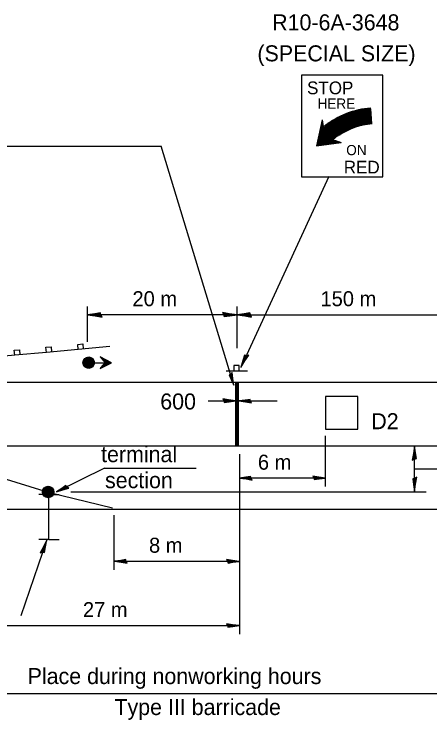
# Model space of a CAD drawing. Extents: x 52832 to 54215, y 64481 to 66497.
# Drawn here: x 53185.3 to 53243, y 64808.2 to 64906.2 of the extents above; entities that cross this region are included whole.
import ezdxf

# ---------------------------------------------------------------- set-up
doc = ezdxf.new("R2010")
doc.units = 0
for name, color, linetype in [('Alignment_EX_20 Baseline', 7, 'Continuous'), ('Design_EX_Roadway Dimensions', 7, 'Continuous'), ('Design_PR_EOP', 7, 'Continuous'), ('Stage_Construction Traffic Control', 7, 'Continuous'), ('Topo_Advertising Sign', 7, 'Continuous'), ('Topo_Guardrail', 7, 'Continuous')]:
    doc.layers.add(name, color=color, linetype=linetype)

msp = doc.modelspace()

# ---------------------------------------------------------------- linework, layer by layer
at = {"layer": 'Alignment_EX_20 Baseline'}
msp.add_line((53087.291, 64846.27), (53409.06, 64846.27), dxfattribs=at)
at = {"layer": 'Design_EX_Roadway Dimensions'}
for p, q in [((53156.126, 64887.817), (53205.69, 64887.817)), ((53215.776, 64854.656), (53205.69, 64887.817)), ((53195.47, 64860.694), (53195.47, 64865.594)), ((53216.199, 64859.825), (53216.199, 64865.594)), ((53216.199, 64864.437), (53195.47, 64864.437)), ((53216.199, 64864.437), (53250.931, 64864.437)), ((53212.205, 64852.484), (53215.978, 64852.484)), ((53216.45, 64852.484), (53221.788, 64852.484)), ((53228.488, 64840.625), (53228.488, 64847.657)), ((53240.833, 64839.879), (53240.833, 64846.27)), ((53216.528, 64845.112), (53216.528, 64820.139)), ((53197.816, 64843.138), (53191.151, 64839.865)), ((53197.816, 64843.138), (53210.548, 64843.138)), ((53240.833, 64843.074), (53307.193, 64843.074)), ((53228.488, 64841.782), (53216.528, 64841.782)), ((53193.152, 64839.879), (53242.433, 64839.879)), ((53199.161, 64829.055), (53199.161, 64836.655)), ((53189.836, 64833.223), (53186.203, 64822.665)), ((53216.528, 64830.212), (53199.161, 64830.212)), ((53216.528, 64821.296), (53181.989, 64821.296)), ((53182.5, 64811.905), (53245.873, 64811.905))]:
    msp.add_line(p, q, dxfattribs=at)
for points in [[(53197.305, 64864.416), (53197.241, 64864.693), (53196.459, 64864.573), (53195.448, 64864.444), (53196.527, 64864.297), (53197.47, 64864.129), (53197.305, 64864.416), (53197.221, 64864.599), (53196.127, 64864.442), (53197.325, 64864.233), (53197.147, 64864.467), (53196.643, 64864.437), (53197.128, 64864.362)], [(53214.343, 64864.465), (53214.406, 64864.187), (53215.189, 64864.308), (53216.199, 64864.437), (53215.121, 64864.584), (53214.178, 64864.752), (53214.343, 64864.465), (53214.426, 64864.281), (53215.52, 64864.438), (53214.323, 64864.648), (53214.501, 64864.413), (53215.004, 64864.444), (53214.52, 64864.519)], [(53218.055, 64864.409), (53217.991, 64864.686), (53217.209, 64864.566), (53216.199, 64864.437), (53217.275, 64864.29), (53218.219, 64864.123), (53218.055, 64864.409), (53217.972, 64864.592), (53216.877, 64864.435), (53218.073, 64864.226), (53217.896, 64864.46), (53217.392, 64864.43), (53217.876, 64864.355)], [(53215.326, 64856.213), (53215.113, 64856.091), (53215.411, 64855.466), (53215.776, 64854.656), (53215.626, 64855.594), (53215.525, 64856.424), (53215.326, 64856.213), (53215.196, 64856.098), (53215.605, 64855.222), (53215.476, 64856.275), (53215.325, 64856.069), (53215.479, 64855.657), (53215.418, 64856.078)], [(53214.358, 64852.509), (53214.413, 64852.266), (53215.096, 64852.371), (53215.978, 64852.484), (53215.038, 64852.614), (53214.214, 64852.758), (53214.358, 64852.509), (53214.43, 64852.349), (53215.386, 64852.485), (53214.341, 64852.67), (53214.497, 64852.463), (53214.935, 64852.491), (53214.512, 64852.556)], [(53218.072, 64852.462), (53218.015, 64852.703), (53217.332, 64852.599), (53216.45, 64852.484), (53217.391, 64852.356), (53218.215, 64852.21), (53218.072, 64852.462), (53217.998, 64852.621), (53217.042, 64852.484), (53218.087, 64852.301), (53217.932, 64852.506), (53217.493, 64852.478), (53217.916, 64852.413)], [(53240.807, 64844.414), (53241.083, 64844.478), (53240.962, 64845.26), (53240.833, 64846.27), (53240.686, 64845.194), (53240.52, 64844.25), (53240.807, 64844.414), (53240.99, 64844.497), (53240.832, 64845.592), (53240.622, 64844.396), (53240.857, 64844.573), (53240.826, 64845.077), (53240.751, 64844.593)], [(53218.145, 64841.759), (53218.091, 64842), (53217.407, 64841.896), (53216.528, 64841.782), (53217.467, 64841.653), (53218.29, 64841.509), (53218.145, 64841.759), (53218.073, 64841.918), (53217.119, 64841.781), (53218.162, 64841.598), (53218.008, 64841.803), (53217.57, 64841.775), (53217.991, 64841.711)], [(53226.87, 64841.806), (53226.924, 64841.564), (53227.608, 64841.668), (53228.488, 64841.782), (53227.548, 64841.911), (53226.726, 64842.055), (53226.87, 64841.806), (53226.942, 64841.646), (53227.897, 64841.784), (53226.853, 64841.967), (53227.007, 64841.761), (53227.446, 64841.789), (53227.024, 64841.853)], [(53240.857, 64841.738), (53240.581, 64841.674), (53240.701, 64840.892), (53240.829, 64839.88), (53240.977, 64840.958), (53241.144, 64841.903), (53240.857, 64841.738), (53240.674, 64841.653), (53240.83, 64840.56), (53241.041, 64841.757), (53240.805, 64841.58), (53240.837, 64841.076), (53240.912, 64841.56)], [(53192.613, 64840.557), (53192.458, 64840.75), (53191.891, 64840.355), (53191.151, 64839.865), (53192.052, 64840.163), (53192.853, 64840.396), (53192.613, 64840.557), (53192.479, 64840.668), (53191.683, 64840.124), (53192.699, 64840.42), (53192.47, 64840.536), (53192.089, 64840.319), (53192.495, 64840.446)], [(53189.205, 64831.477), (53189.488, 64831.447), (53189.629, 64832.228), (53189.836, 64833.224), (53189.345, 64832.254), (53188.882, 64831.415), (53189.205, 64831.477), (53189.406, 64831.497), (53189.613, 64832.583), (53189.026, 64831.52), (53189.306, 64831.612), (53189.439, 64832.096), (53189.212, 64831.663)], [(53200.811, 64830.222), (53200.757, 64830.463), (53200.072, 64830.359), (53199.191, 64830.245), (53200.131, 64830.116), (53200.955, 64829.972), (53200.811, 64830.222), (53200.737, 64830.381), (53199.784, 64830.245), (53200.829, 64830.061), (53200.674, 64830.266), (53200.234, 64830.238), (53200.656, 64830.175)], [(53214.898, 64830.233), (53214.953, 64829.992), (53215.636, 64830.096), (53216.518, 64830.209), (53215.577, 64830.338), (53214.753, 64830.483), (53214.898, 64830.233), (53214.97, 64830.073), (53215.926, 64830.211), (53214.881, 64830.394), (53215.036, 64830.188), (53215.475, 64830.216), (53215.052, 64830.28)], [(53214.886, 64821.326), (53214.942, 64821.084), (53215.626, 64821.188), (53216.508, 64821.303), (53215.568, 64821.43), (53214.744, 64821.576), (53214.886, 64821.326), (53214.96, 64821.165), (53215.914, 64821.303), (53214.87, 64821.487), (53215.025, 64821.281), (53215.465, 64821.308), (53215.042, 64821.374)]]:
    msp.add_lwpolyline(points, dxfattribs=at)
at = {"layer": 'Design_PR_EOP'}
for p, q in [((52896.149, 64855.095), (53409.06, 64855.095)), ((52896.149, 64837.447), (53409.06, 64837.447))]:
    msp.add_line(p, q, dxfattribs=at)
at = {"layer": 'Stage_Construction Traffic Control'}
for p, q in [((53234.925, 64890.918), (53234.766, 64893.029)), ((53228.006, 64891.485), (53227.228, 64887.868)), ((53228.038, 64891.213), (53227.319, 64887.882)), ((53228.07, 64890.94), (53227.414, 64887.895)), ((53228.101, 64890.668), (53227.507, 64887.909)), ((53228.36, 64890.612), (53227.786, 64887.949)), ((53228.483, 64890.764), (53227.88, 64887.963)), ((53228.597, 64890.879), (53227.972, 64887.975)), ((53228.006, 64891.485), (53228.17, 64890.56)), ((53228.714, 64890.994), (53228.066, 64887.988)), ((53228.826, 64891.105), (53228.159, 64888.001)), ((53228.925, 64891.134), (53228.252, 64888.014)), ((53229.02, 64891.163), (53228.345, 64888.028)), ((53229.127, 64891.244), (53228.438, 64888.042)), ((53229.213, 64891.224), (53228.531, 64888.054)), ((53229.301, 64891.206), (53228.624, 64888.068)), ((53229.387, 64891.187), (53228.716, 64888.081)), ((53227.523, 64889.249), (53230.46, 64889.665)), ((53227.544, 64889.34), (53230.448, 64889.751)), ((53227.565, 64889.432), (53230.435, 64889.84)), ((53228.132, 64890.395), (53227.6, 64887.922)), ((53228.236, 64890.458), (53227.693, 64887.936)), ((53228.17, 64890.56), (53228.17, 64890.424)), ((53227.326, 64888.329), (53229.664, 64888.66)), ((53227.347, 64888.42), (53229.518, 64888.728)), ((53227.367, 64888.512), (53229.64, 64888.835)), ((53227.386, 64888.605), (53229.765, 64888.942)), ((53227.405, 64888.696), (53229.887, 64889.049)), ((53227.425, 64888.788), (53230.039, 64889.16)), ((53227.446, 64888.881), (53230.238, 64889.276)), ((53227.465, 64888.973), (53230.498, 64889.403)), ((53227.485, 64889.064), (53230.485, 64889.49)), ((53227.504, 64889.156), (53230.473, 64889.577)), ((53229.442, 64888.78), (53230.646, 64888.354)), ((53227.228, 64887.868), (53230.646, 64888.354)), ((53227.247, 64887.961), (53230.451, 64888.416)), ((53227.267, 64888.053), (53230.254, 64888.476)), ((53227.286, 64888.146), (53230.057, 64888.538)), ((53227.306, 64888.237), (53229.861, 64888.599)), ((53228.938, 64883.631), (53216.718, 64857.116)), ((53198.804, 64857.793), (53197.214, 64858.587)), ((53197.214, 64858.587), (53197.9, 64857.793)), ((53196.419, 64857.793), (53197.88, 64857.793)), ((53197.9, 64857.793), (53197.214, 64856.998)), ((53197.214, 64856.998), (53198.804, 64857.793)), ((53216.056, 64846.288), (53216.056, 64855.045)), ((53216.232, 64846.288), (53216.232, 64855.045)), ((53216.41, 64846.288), (53216.41, 64855.045)), ((53168.965, 64846.276), (53189.983, 64839.848)), ((53189.983, 64839.848), (53198.931, 64837.663)), ((53189.389, 64839.5), (53188.685, 64839.5)), ((53190.095, 64839.5), (53189.389, 64839.5)), ((53190.095, 64833.247), (53190.095, 64839.5)), ((53190.095, 64839.5), (53191.508, 64839.5)), ((53189.389, 64833.247), (53188.685, 64833.247)), ((53190.095, 64833.247), (53189.389, 64833.247)), ((53190.095, 64833.247), (53191.508, 64833.247))]:
    msp.add_line(p, q, dxfattribs=at)
for points in [[(53225.122, 64897.682), (53225.122, 64883.563), (53236.417, 64883.563), (53236.417, 64897.682)], [(53228.454, 64848.574), (53232.974, 64848.574), (53232.974, 64853.093), (53228.456, 64853.093)]]:
    msp.add_lwpolyline(points, close=True, dxfattribs=at)
for points in [[(53194.955, 64858.191), (53195.148, 64858.392), (53195.482, 64858.542), (53195.835, 64858.524), (53196.12, 64858.352), (53196.313, 64858.133), (53196.367, 64857.674), (53196.202, 64857.285), (53195.822, 64857.054), (53195.446, 64857.051), (53195.116, 64857.214), (53194.914, 64857.488), (53194.868, 64857.76), (53194.929, 64858.116), (53195.16, 64858.34), (53195.475, 64858.488), (53195.806, 64858.48), (53196.021, 64858.342), (53196.276, 64858.141), (53196.313, 64857.843), (53196.302, 64857.549), (53196.177, 64857.314), (53195.81, 64857.091), (53195.45, 64857.087), (53195.124, 64857.241), (53194.937, 64857.5), (53194.905, 64857.76), (53194.963, 64858.104), (53195.185, 64858.315), (53195.475, 64858.438), (53195.806, 64858.438), (53196.057, 64858.281), (53196.252, 64858.12), (53196.263, 64857.836), (53196.281, 64857.584), (53196.14, 64857.346), (53195.793, 64857.135), (53195.45, 64857.135), (53195.14, 64857.273), (53194.975, 64857.525), (53194.929, 64857.76), (53195.029, 64858.091), (53195.202, 64858.277), (53195.5, 64858.413), (53195.81, 64858.392), (53196.044, 64858.252), (53196.182, 64858.095), (53196.218, 64857.872), (53196.24, 64857.599), (53196.107, 64857.425), (53195.785, 64857.199), (53195.45, 64857.199), (53195.154, 64857.323), (53195.012, 64857.57), (53194.955, 64857.774), (53195.079, 64858.058), (53195.227, 64858.24), (53195.52, 64858.369), (53195.806, 64858.355), (53196.015, 64858.22), (53196.14, 64858.068), (53196.177, 64857.836), (53196.19, 64857.613), (53196.065, 64857.463), (53195.772, 64857.248), (53195.459, 64857.241), (53195.177, 64857.36), (53195.037, 64857.588), (53195.029, 64857.794), (53195.111, 64858.047), (53195.223, 64858.202), (53195.538, 64858.327), (53195.772, 64858.302), (53195.983, 64858.181), (53196.091, 64858.047), (53196.144, 64857.818), (53196.14, 64857.62), (53196.029, 64857.488), (53195.749, 64857.285), (53195.45, 64857.289), (53195.185, 64857.409), (53195.074, 64857.596), (53195.079, 64857.818), (53195.165, 64858.018), (53195.265, 64858.154), (53195.538, 64858.29), (53195.76, 64858.269), (53195.93, 64858.158), (53196.033, 64858.041), (53196.102, 64857.918), (53196.115, 64857.822), (53196.102, 64857.657), (53195.983, 64857.513), (53195.81, 64857.384), (53195.657, 64857.335), (53195.434, 64857.36), (53195.235, 64857.425), (53195.104, 64857.633), (53195.124, 64857.81), (53195.215, 64858.009), (53195.351, 64858.158)], [(53197.311, 64858.51), (53198.729, 64857.786), (53197.311, 64857.069), (53197.934, 64857.794), (53197.343, 64858.474), (53198.647, 64857.786), (53197.413, 64857.151), (53197.97, 64857.794), (53197.448, 64858.392), (53198.551, 64857.794), (53197.522, 64857.253), (53198.024, 64857.794), (53197.566, 64858.299), (53198.475, 64857.786), (53197.652, 64857.359), (53198.047, 64857.794), (53197.676, 64858.205), (53198.404, 64857.794), (53197.757, 64857.445), (53198.082, 64857.794), (53197.777, 64858.115), (53198.329, 64857.794), (53197.864, 64857.539), (53198.106, 64857.786), (53197.895, 64858.021), (53198.262, 64857.794), (53197.989, 64857.629), (53198.122, 64857.786), (53198.024, 64857.911), (53198.2, 64857.797), (53198.082, 64857.715), (53198.129, 64857.794), (53198.106, 64857.84), (53198.157, 64857.794), (53198.133, 64857.774)], [(53217.52, 64858.79), (53217.242, 64858.85), (53217.023, 64858.088), (53216.718, 64857.116), (53217.303, 64858.033), (53217.848, 64858.821), (53217.52, 64858.79), (53217.318, 64858.792), (53217.004, 64857.732), (53217.694, 64858.731), (53217.406, 64858.668), (53217.224, 64858.198), (53217.495, 64858.606)], [(53195.351, 64858.158), (53195.549, 64858.252), (53195.756, 64858.215), (53195.93, 64858.047), (53196.029, 64857.947), (53196.065, 64857.81), (53196.029, 64857.674), (53195.96, 64857.549), (53195.818, 64857.459), (53195.632, 64857.388), (53195.482, 64857.388), (53195.335, 64857.425), (53195.248, 64857.538), (53195.135, 64857.797), (53195.277, 64858.009), (53195.438, 64858.144), (53195.582, 64858.191), (53195.772, 64858.154), (53195.896, 64858.004), (53195.966, 64857.855), (53195.946, 64857.732), (53195.88, 64857.599), (53195.749, 64857.521), (53195.588, 64857.484), (53195.446, 64857.484), (53195.235, 64857.633), (53195.185, 64857.797), (53195.298, 64857.941), (53195.4, 64858.058), (53195.532, 64858.108), (53195.735, 64858.095), (53195.868, 64858.033), (53195.954, 64857.947), (53195.991, 64857.86), (53195.971, 64857.649), (53195.904, 64857.57), (53195.76, 64857.488), (53195.582, 64857.459), (53195.421, 64857.459), (53195.298, 64857.459), (53195.198, 64857.525), (53195.135, 64857.645), (53195.265, 64857.786), (53195.301, 64857.921), (53195.425, 64858.018), (53195.643, 64858.068), (53195.818, 64858.041), (53195.893, 64857.934), (53195.896, 64857.83), (53195.868, 64857.711), (53195.793, 64857.62), (53195.632, 64857.57), (53195.488, 64857.563), (53195.301, 64857.657), (53195.288, 64857.744), (53195.327, 64857.86), (53195.511, 64857.955), (53195.67, 64858.033), (53195.806, 64857.983), (53195.847, 64857.885), (53195.835, 64857.786), (53195.772, 64857.686), (53195.52, 64857.62), (53195.335, 64857.711), (53195.351, 64857.818), (53195.511, 64857.91), (53195.699, 64857.971), (53195.793, 64857.897), (53195.76, 64857.781), (53195.559, 64857.724), (53195.421, 64857.744), (53195.649, 64857.897), (53195.67, 64857.81), (53195.711, 64857.711), (53195.509, 64857.694), (53195.388, 64857.797), (53195.524, 64857.86)], [(53190.667, 64839.451), (53190.473, 64839.25), (53190.137, 64839.101), (53189.786, 64839.117), (53189.502, 64839.291), (53189.307, 64839.51), (53189.253, 64839.969), (53189.418, 64840.357), (53189.8, 64840.589), (53190.175, 64840.593), (53190.506, 64840.427), (53190.709, 64840.155), (53190.753, 64839.883), (53190.692, 64839.528), (53190.46, 64839.304), (53190.145, 64839.156), (53189.815, 64839.164), (53189.6, 64839.299), (53189.345, 64839.501), (53189.307, 64839.8), (53189.32, 64840.092), (53189.443, 64840.328), (53189.812, 64840.552), (53190.172, 64840.556), (53190.498, 64840.403), (53190.684, 64840.142), (53190.717, 64839.883), (53190.659, 64839.539), (53190.435, 64839.328), (53190.145, 64839.205), (53189.815, 64839.205), (53189.563, 64839.361), (53189.37, 64839.522), (53189.357, 64839.808), (53189.341, 64840.061), (53189.481, 64840.295), (53189.828, 64840.506), (53190.172, 64840.506), (53190.481, 64840.37), (53190.646, 64840.117), (53190.692, 64839.883), (53190.592, 64839.551), (53190.419, 64839.365), (53190.122, 64839.23), (53189.812, 64839.25), (53189.577, 64839.39), (53189.439, 64839.547), (53189.402, 64839.771), (53189.381, 64840.044), (53189.513, 64840.217), (53189.836, 64840.445), (53190.172, 64840.445), (53190.469, 64840.32), (53190.609, 64840.072), (53190.667, 64839.87), (53190.544, 64839.585), (53190.395, 64839.403), (53190.101, 64839.275), (53189.815, 64839.288), (53189.604, 64839.424), (53189.481, 64839.576), (53189.443, 64839.808), (53189.431, 64840.031), (53189.554, 64840.18), (53189.85, 64840.395), (53190.163, 64840.403), (53190.445, 64840.284), (53190.585, 64840.055), (53190.592, 64839.85), (53190.51, 64839.597), (53190.398, 64839.44), (53190.084, 64839.317), (53189.85, 64839.341), (53189.638, 64839.461), (53189.531, 64839.597), (53189.477, 64839.825), (53189.481, 64840.023), (53189.592, 64840.155), (53189.873, 64840.357), (53190.172, 64840.353), (53190.435, 64840.234), (53190.548, 64840.047), (53190.544, 64839.825), (53190.456, 64839.626), (53190.358, 64839.489), (53190.084, 64839.353), (53189.861, 64839.374), (53189.692, 64839.486), (53189.589, 64839.601), (53189.518, 64839.725), (53189.506, 64839.821), (53189.518, 64839.986), (53189.638, 64840.13), (53189.812, 64840.258), (53189.964, 64840.307), (53190.187, 64840.284), (53190.387, 64840.217), (53190.519, 64840.011), (53190.498, 64839.833), (53190.406, 64839.633), (53190.27, 64839.486)], [(53190.27, 64839.486), (53190.072, 64839.39), (53189.865, 64839.428), (53189.692, 64839.597), (53189.592, 64839.697), (53189.554, 64839.833), (53189.592, 64839.969), (53189.663, 64840.092), (53189.803, 64840.184), (53189.99, 64840.255), (53190.137, 64840.255), (53190.287, 64840.217), (53190.374, 64840.105), (53190.485, 64839.845), (53190.345, 64839.633), (53190.184, 64839.499), (53190.039, 64839.451), (53189.85, 64839.489), (53189.724, 64839.639), (53189.654, 64839.787), (53189.675, 64839.912), (53189.742, 64840.044), (53189.873, 64840.122), (53190.034, 64840.159), (53190.175, 64840.159), (53190.387, 64840.011), (53190.435, 64839.845), (53190.324, 64839.701), (53190.22, 64839.585), (53190.089, 64839.536), (53189.886, 64839.547), (53189.753, 64839.61), (53189.667, 64839.697), (53189.629, 64839.783), (53189.65, 64839.994), (53189.717, 64840.072), (53189.861, 64840.155), (53190.039, 64840.184), (53190.199, 64840.184), (53190.324, 64840.184), (53190.424, 64840.117), (53190.485, 64839.998), (53190.358, 64839.858), (53190.319, 64839.722), (53190.195, 64839.626), (53189.976, 64839.576), (53189.803, 64839.601), (53189.729, 64839.71), (53189.724, 64839.812), (53189.753, 64839.932), (53189.828, 64840.023), (53189.99, 64840.072), (53190.134, 64840.081), (53190.319, 64839.986), (53190.333, 64839.9), (53190.295, 64839.783), (53190.108, 64839.689), (53189.953, 64839.61), (53189.815, 64839.66), (53189.774, 64839.759), (53189.786, 64839.858), (53189.85, 64839.956), (53190.101, 64840.023), (53190.287, 64839.932), (53190.27, 64839.825), (53190.108, 64839.733), (53189.923, 64839.672), (53189.828, 64839.746), (53189.861, 64839.862), (53190.064, 64839.92), (53190.199, 64839.9), (53189.973, 64839.746), (53189.953, 64839.833), (53189.911, 64839.932), (53190.113, 64839.95), (53190.233, 64839.845), (53190.097, 64839.783)]]:
    msp.add_lwpolyline(points, dxfattribs=at)
for centre in [(53195.627, 64857.793), (53189.995, 64839.851)]:
    msp.add_circle(centre, 0.794, dxfattribs=at)
for centre, radius, start, end in [((53235.645, 64881.367), 11.695, 94.31109, 129.92261), ((53235.645, 64881.367), 11.695, 94.31109, 129.92261), ((53235.645, 64881.367), 11.607, 94.31109, 129.92261), ((53235.645, 64881.367), 11.519, 94.31109, 129.92261), ((53235.645, 64881.367), 11.431, 94.31109, 129.92261), ((53235.645, 64881.368), 11.784, 94.31034, 128.24844), ((53235.645, 64881.367), 11.342, 94.31109, 129.92261), ((53235.645, 64881.367), 11.254, 94.31109, 129.92261), ((53235.645, 64881.367), 11.166, 94.31109, 129.92261), ((53235.645, 64881.367), 11.078, 94.31109, 129.92261), ((53235.645, 64881.367), 10.989, 94.31109, 129.92261), ((53235.645, 64881.367), 10.901, 94.31109, 129.92261), ((53235.645, 64881.367), 10.813, 94.31109, 129.92261), ((53235.645, 64881.367), 10.725, 94.31109, 129.92261), ((53235.645, 64881.367), 10.636, 94.31109, 129.92261), ((53235.645, 64881.367), 10.548, 94.31109, 129.92261), ((53235.645, 64881.367), 10.46, 94.31109, 129.92261), ((53235.645, 64881.367), 10.372, 94.31109, 129.92261), ((53235.645, 64881.367), 10.283, 94.31109, 129.92261), ((53235.645, 64881.367), 10.195, 94.31109, 129.92261), ((53235.645, 64881.367), 10.107, 94.31109, 129.92261), ((53235.645, 64881.367), 10.019, 94.31109, 129.92261), ((53235.645, 64881.367), 9.93, 94.31109, 129.92261), ((53235.645, 64881.367), 9.842, 94.31109, 129.92261), ((53235.645, 64881.367), 9.754, 94.31109, 129.92261), ((53235.645, 64881.367), 9.666, 94.31109, 129.92261), ((53235.645, 64881.368), 9.578, 94.31009, 123.97014), ((53235.645, 64881.368), 11.784, 129.64966, 129.92261)]:
    msp.add_arc(centre, radius, start, end, dxfattribs=at)
at = {"layer": 'Topo_Advertising Sign'}
msp.add_line((53214.696, 64856.662), (53217.637, 64856.662), dxfattribs=at)
msp.add_lwpolyline([(53215.746, 64857.398), (53215.746, 64856.662), (53216.482, 64856.662), (53216.482, 64857.398)], close=True, dxfattribs=at)
at = {"layer": 'Topo_Guardrail'}
for points in [[(53198.551, 64860.017), (53194.157, 64859.62), (53194.094, 64860.323), (53194.796, 64860.387), (53194.859, 64859.684)], [(53189.762, 64859.223), (53185.369, 64858.825), (53185.305, 64859.529), (53186.008, 64859.592), (53186.072, 64858.889)], [(53194.157, 64859.62), (53189.762, 64859.223), (53189.699, 64859.925), (53190.403, 64859.989), (53190.466, 64859.287)], [(53185.369, 64858.825), (53180.974, 64858.43), (53180.91, 64859.133), (53181.613, 64859.196), (53181.677, 64858.492)]]:
    msp.add_lwpolyline(points, dxfattribs=at)

# ---------------------------------------------------------------- texts
at = {"layer": 'Design_EX_Roadway Dimensions'}
for s, height, p in [('20 m', 2.081, (53201.697, 64865.632)), ('150 m', 2.081, (53227.782, 64865.631)), ('600', 2.2197, (53205.551, 64851.3)), ('terminal', 2.2197, (53197.34, 64843.986)), ('6 m', 2.081, (53219.095, 64842.943)), ('section', 2.2197, (53197.889, 64840.379)), ('8 m', 2.081, (53203.994, 64831.421)), ('27 m', 2.081, (53194.827, 64822.486)), ('Place during nonworking hours', 2.21968, (53187.15, 64813.198)), ('Type III barricade', 2.21968, (53199.192, 64808.897))]:
    msp.add_text(s, height=height, dxfattribs=at).set_placement(p)
at = {"layer": 'Stage_Construction Traffic Control'}
for s, height, p in [('R10-6A-3648', 2.21968, (53221.075, 64903.905)), ('(SPECIAL SIZE)', 2.21968, (53219.03, 64899.604)), ('STOP', 1.7648, (53225.915, 64895.04)), ('HERE', 1.4118, (53227.359, 64893.038)), ('ON', 1.4118, (53231.349, 64886.587)), ('RED', 1.7648, (53231.012, 64884.043)), ('D2', 2.2197, (53234.824, 64848.564))]:
    msp.add_text(s, height=height, dxfattribs=at).set_placement(p)

doc.saveas('drawing.dxf')
